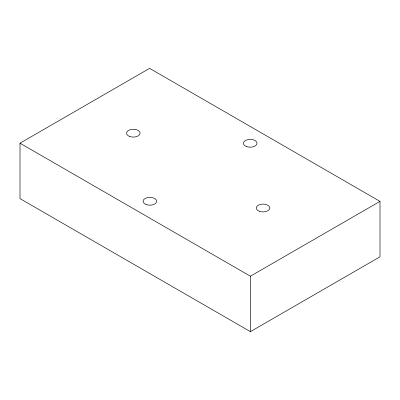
<?xml version="1.0" encoding="UTF-8"?>
<svg xmlns="http://www.w3.org/2000/svg" width="400" height="400" viewBox="0 0 400 400"><rect width="100%" height="100%" fill="white"/><g stroke="black" fill="none" stroke-linecap="round" stroke-linejoin="round"><path stroke-width="0.6" d="M20 143.19L149.6 68.365L380 201.385L380 256.81L250.4 331.635L20 198.615L20 143.19L250.4 276.21L380 201.385M250.4 276.21L250.4 331.635M129.875 136.555A6.79 3.92 0 0 0 140.12 133.225A6.79 3.92 0 0 0 130 129.77A6.79 3.92 0 0 0 129.875 136.555M246.78 146.67A6.79 3.92 0 0 0 257.02 143.34A6.79 3.92 0 0 0 246.905 139.88A6.79 3.92 0 0 0 246.78 146.67M146.4 204.64A6.79 3.92 0 0 0 156.645 201.31A6.79 3.92 0 0 0 146.525 197.855A6.79 3.92 0 0 0 146.4 204.64M259.595 211.365A6.79 3.92 0 0 0 269.835 208.035A6.79 3.92 0 0 0 259.72 204.575A6.79 3.92 0 0 0 259.595 211.365"/></g></svg>
